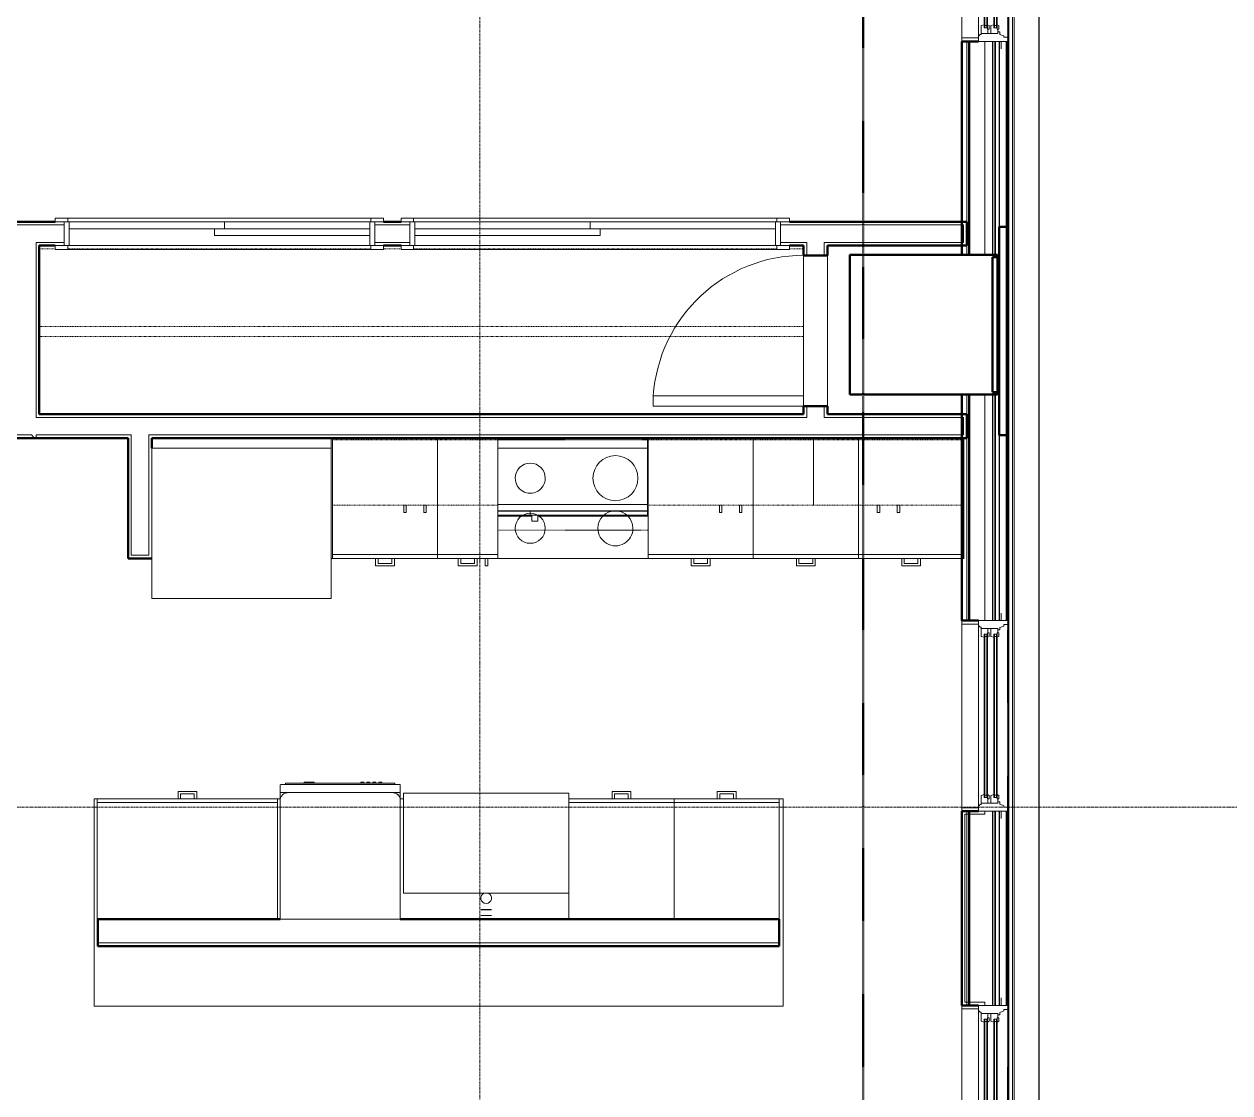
# Model space of a CAD drawing. Header units: inches. Extents: x -4235 to -464, y 9767 to 12347.
# Drawn here: x -2264.3 to -2023.7, y 10110.2 to 10323.4 of the extents above; entities that cross this region are included whole.
import ezdxf

# ---------------------------------------------------------------- set-up
doc = ezdxf.new("R2010")
doc.units = ezdxf.units.IN
doc.header["$MEASUREMENT"] = 0
for name, pattern in [('Dash', [0.25, 0.125, -0.125]), ('Dash 1_16_', [0.125, 0.0625, -0.0625]), ('Grid Line 1_2_', [0.875, 0.5, -0.125, 0.125, -0.125]), ('Overhead', [0.15625, 0.09375, -0.0625])]:
    doc.linetypes.add(name, pattern=pattern)
for name, color, linetype, lineweight in [('0-1', 7, 'Continuous', 5), ('0-2', 10, 'Continuous', 9), ('A-DOOR-1', 10, 'Continuous', 9), ('A-DOOR-2', 50, 'Continuous', 20), ('A-DOOR-FRAM-1', 10, 'Continuous', 9), ('A-GENM', 5, 'Continuous', 9), ('A-GENM-4', 5, 'Continuous', 50), ('A-GLAZ-1', 151, 'Continuous', 9), ('A-GLAZ-2', 151, 'Continuous', 20), ('A-GLAZ-3', 151, 'Continuous', 50), ('A-WALL', 113, 'Continuous', 13), ('A-WALL-1', 7, 'Continuous', 50), ('A-WALL-2', 250, 'Continuous', 13), ('A-WALL-3', 10, 'Continuous', 9), ('A-WALL-4', 254, 'Continuous', 9), ('A-WALL-5', 113, 'Continuous', 9), ('A-WALL-6', 113, 'Continuous', 50), ('C-PROP-LINE-1', 91, 'Dash 1_16_', 50), ('P-SANR-FIXT-1', 10, 'Continuous', 9), ('P-SANR-FIXT-2', 254, 'Continuous', 9), ('Q-CASE-1', 254, 'Continuous', 9), ('Q-CASE-2', 10, 'Continuous', 9), ('Q-CASE-3', 254, 'Dash', 9), ('Q-CASE-4', 10, 'Dash', 9), ('Q-CASE-HDLN-1', 10, 'Dash', 9), ('Q-CASE-HDLN-2', 254, 'Dash', 9), ('Q-SPCQ-1', 10, 'Continuous', 9), ('Q-SPCQ-2', 91, 'Overhead', 9), ('S-GRID-1', 1, 'Grid Line 1_2_', 9)]:
    doc.layers.add(name, color=color, linetype=linetype, lineweight=lineweight)

# ---------------------------------------------------------------- blocks, each defined once
blk = doc.blocks.new('SWING - SINGLE - FLUSH - 30_ x 70_ - MAGIC PAK DOOR - ACOUSTICAL SEAL - IN CLOSET-3199408-BACKGROUND - RCP - 3RD FLOOR')
at = {"layer": 'A-DOOR-1'}
blk.add_arc((15, -2.375), 30.067, 180, 266.18593, dxfattribs=at)
at = {"layer": 'A-DOOR-2'}
for p, q in [((13, -2.375), (13, -32.375)), ((15, -2.375), (13, -2.375)), ((15, -2.375), (15, -32.375)), ((15, -32.375), (13, -32.375))]:
    blk.add_line(p, q, dxfattribs=at)
blk = doc.blocks.new('SLIDING - FLUSH - 6-0 x 6-8-3203588-BACKGROUND - RCP - 3RD FLOOR')
at = {"layer": 'A-DOOR-1'}
for p, q in [((-38.75, 2.5), (-38.75, 3.25)), ((-36.25, 3.25), (-38.75, 3.25)), ((-38.75, 2.5), (-36.25, 2.5)), ((36.25, 3.25), (-36.25, 3.25)), ((-36.25, 3.25), (-36.25, 2.5)), ((36.25, 2.5), (36.25, 3.25)), ((36.25, 3.25), (38.75, 3.25)), ((38.75, 2.5), (36.25, 2.5)), ((38.75, 3.25), (38.75, 2.5)), ((36, 0.5), (-1, 0.5)), ((-1, 0.5), (-1, -0.875)), ((36, 0.5), (36, -0.875)), ((-38.75, -3), (-38.75, -2.25)), ((-36.25, -2.25), (-38.75, -2.25)), ((-36.25, -2.25), (-36.25, -3)), ((1, -0.875), (-36, -0.875)), ((-36, -0.875), (-36, -2.25)), ((-36, -2.25), (1, -2.25)), ((-1, -0.875), (36, -0.875)), ((1, -0.875), (1, -2.25)), ((36.25, -2.25), (38.75, -2.25)), ((36.25, -3), (36.25, -2.25)), ((38.75, -2.25), (38.75, -3)), ((-38.75, -3), (-36.25, -3)), ((-36.25, -3), (36.25, -3)), ((38.75, -3), (36.25, -3))]:
    blk.add_line(p, q, dxfattribs=at)
at = {"layer": 'A-DOOR-FRAM-1'}
for p, q in [((-37, -2.25), (-37, 2.5)), ((-36, 2.5), (-37, 2.5)), ((36, 2.5), (-36, 2.5)), ((-36, 2.5), (-36, -2.25)), ((36, -2.25), (36, 2.5)), ((36, 2.5), (37, 2.5)), ((37, 2.5), (37, -2.25)), ((-37, -2.25), (-36, -2.25)), ((1, -2.25), (36, -2.25)), ((37, -2.25), (36, -2.25))]:
    blk.add_line(p, q, dxfattribs=at)
blk = doc.blocks.new('OD_CW_Closet - OD_CW_Closet-3210590-BACKGROUND - RCP - 3RD FLOOR')
at = {"layer": 'Q-CASE-HDLN-1'}
for p, q in [((0.74, 22.35), (0.74, -7.65)), ((0.74, 8.5), (153.3, 8.5)), ((0.74, 6.5), (153.3, 6.5)), ((0.74, -9), (3.59, -9)), ((6.09, -9), (78.59, -9)), ((81.09, -9), (84.59, -9)), ((87.09, -9), (147.59, -9)), ((150.09, -9), (153.3, -9))]:
    blk.add_line(p, q, dxfattribs=at)
at = {"layer": 'Q-CASE-HDLN-2'}
for p, q in [((153.3, 24), (0.74, 24)), ((0.74, 24), (0.74, 22.35)), ((153.3, -9), (153.3, 24)), ((0.74, -7.65), (0.74, -9))]:
    blk.add_line(p, q, dxfattribs=at)
blk = doc.blocks.new('SLIDING - FLUSH - 5-0 x 6-8-3203585-BACKGROUND - RCP - 3RD FLOOR')
at = {"layer": 'A-DOOR-1'}
for p, q in [((-32.75, 2.25), (-32.75, 3)), ((-30.25, 3), (-32.75, 3)), ((30.25, 3), (-30.25, 3)), ((-30.25, 3), (-30.25, 2.25)), ((30.25, 2.25), (30.25, 3)), ((30.25, 3), (32.75, 3)), ((32.75, 3), (32.75, 2.25)), ((-32.75, 2.25), (-30.25, 2.25)), ((1, 2.25), (-30, 2.25)), ((-30, 2.25), (-30, 0.88)), ((-30, 0.88), (1, 0.88)), ((30, 0.88), (-1, 0.88)), ((-1, 0.88), (-1, -0.5)), ((1, 2.25), (1, 0.88)), ((30, 0.88), (30, -0.5)), ((32.75, 2.25), (30.25, 2.25)), ((-1, -0.5), (30, -0.5)), ((-32.75, -3.25), (-32.75, -2.5)), ((-30.25, -2.5), (-32.75, -2.5)), ((-32.75, -3.25), (-30.25, -3.25)), ((-30.25, -2.5), (-30.25, -3.25)), ((-30.25, -3.25), (30.25, -3.25)), ((30.25, -2.5), (32.75, -2.5)), ((30.25, -3.25), (30.25, -2.5)), ((32.75, -3.25), (30.25, -3.25)), ((32.75, -2.5), (32.75, -3.25))]:
    blk.add_line(p, q, dxfattribs=at)
at = {"layer": 'A-DOOR-FRAM-1'}
for p, q in [((-30, 2.25), (-31, 2.25)), ((-31, -2.5), (-31, 2.25)), ((-30, 2.25), (-30, -2.5)), ((30, 2.25), (1, 2.25)), ((30, -2.5), (30, 2.25)), ((30, 2.25), (31, 2.25)), ((31, 2.25), (31, -2.5)), ((-31, -2.5), (-30, -2.5)), ((-30, -2.5), (30, -2.5)), ((31, -2.5), (30, -2.5))]:
    blk.add_line(p, q, dxfattribs=at)
blk = doc.blocks.new('Refrigerator_-_Side-by-Side_6047 - 36_ X 30_-1372843-BACKGROUND - RCP - 3RD FLOOR')
at = {"layer": 'Q-SPCQ-1'}
for p, q in [((-17.88, 15.58), (17.87, 15.58)), ((-17.88, -14.42), (-17.88, 15.58)), ((17.87, 15.58), (17.87, -14.42)), ((17.87, -14.42), (-17.88, -14.42))]:
    blk.add_line(p, q, dxfattribs=at)
blk = doc.blocks.new('Range - 24_ x 30_-2806124-BACKGROUND - RCP - 3RD FLOOR')
at = {"layer": 'Q-SPCQ-1'}
blk.add_line((0, -22), (30, -22), dxfattribs=at)
for centre, radius, start, end in [((6.5, -6), 3.5, 360, 180), ((23.5, -6), 3, 0, 180), ((6.5, -6), 3.5, 180, 0), ((23.5, -6), 3, 180, 0), ((6.5, -16), 4.5, 0, 180), ((23.5, -16), 3, 360, 180), ((6.5, -16), 4.5, 180, 0), ((23.5, -16), 3, 180, 0)]:
    blk.add_arc(centre, radius, start, end, dxfattribs=at)
blk = doc.blocks.new('Single Door 1 Drawer 211 - 211 Base Cabinet Single Door1 Drawer 12_-2706434-BACKGROUND - RCP - 3RD FLOOR')
at = {"layer": 'Q-CASE-2'}
for p, q in [((-11.26, -23.25), (-11.26, 0)), ((-11.26, 0), (0.74, 0)), ((0.74, 0), (0.74, -23.25)), ((-11.26, -23.25), (-11.26, -24)), ((0.74, -23.25), (-11.26, -23.25)), ((-11.26, -24), (0.74, -24)), ((-6.64, -24), (-7.14, -24)), ((-7.14, -25.5), (-7.14, -24)), ((-6.64, -25), (-6.64, -24)), ((-3.89, -25), (-3.89, -24)), ((-3.89, -24), (-3.39, -24)), ((-3.39, -24), (-3.39, -25.5)), ((-1.27, -24), (-1.76, -24)), ((-1.76, -24), (-1.76, -25.5)), ((-1.27, -25.5), (-1.27, -24)), ((0.74, -24), (0.74, -23.25)), ((-3.39, -25.5), (-7.14, -25.5)), ((-6.64, -25), (-3.89, -25)), ((-1.76, -25.5), (-1.27, -25.5))]:
    blk.add_line(p, q, dxfattribs=at)
blk = doc.blocks.new('Base Cabinet 4 Drawer 254 - Base Cabinet 4 Drawer 254 21_-2556168-BACKGROUND - RCP - 3RD FLOOR')
at = {"layer": 'Q-CASE-2'}
for p, q in [((-9.76, -23.25), (-9.76, 0)), ((-9.76, 0), (11.24, 0)), ((11.24, 0), (11.24, -23.25)), ((-9.76, -23.25), (-9.76, -24)), ((11.24, -23.25), (-9.76, -23.25)), ((-9.76, -24), (11.24, -24)), ((-0.64, -24), (-1.14, -24)), ((-1.14, -25.5), (-1.14, -24)), ((-0.64, -25), (-0.64, -24)), ((2.11, -25), (2.11, -24)), ((2.11, -24), (2.61, -24)), ((2.61, -24), (2.61, -25.5)), ((11.24, -24), (11.24, -23.25)), ((2.61, -25.5), (-1.14, -25.5)), ((-0.64, -25), (2.11, -25))]:
    blk.add_line(p, q, dxfattribs=at)
blk = doc.blocks.new('Base Cabinet 3 Drawer 230 - Base Cabinet 3 Drawer 230 21_-2554957-BACKGROUND - RCP - 3RD FLOOR')
at = {"layer": 'Q-CASE-2'}
for p, q in [((-9.76, -23.25), (-9.76, 0)), ((-9.76, 0), (11.24, 0)), ((11.24, 0), (11.24, -23.25)), ((-9.76, -23.25), (-9.76, -24)), ((11.24, -23.25), (-9.76, -23.25)), ((-9.76, -24), (11.24, -24)), ((-0.64, -24), (-1.14, -24)), ((-1.14, -25.5), (-1.14, -24)), ((-0.64, -25), (-0.64, -24)), ((2.11, -25), (2.11, -24)), ((2.11, -24), (2.61, -24)), ((2.61, -24), (2.61, -25.5)), ((11.24, -24), (11.24, -23.25)), ((2.61, -25.5), (-1.14, -25.5)), ((-0.64, -25), (2.11, -25))]:
    blk.add_line(p, q, dxfattribs=at)
blk = doc.blocks.new('300 Series Wall Hung Cabinet_302 - 33_ X 36_-2610278-BACKGROUND - RCP - 3RD FLOOR')
at = {"layer": 'Q-CASE-1'}
for p, q in [((-1.76, 14.69), (-2.25, 14.69)), ((-2.25, 14.69), (-2.25, 13.19)), ((-1.76, 13.19), (-1.76, 14.69)), ((2.24, 14.69), (1.75, 14.69)), ((1.75, 14.69), (1.75, 13.19)), ((2.24, 13.19), (2.24, 14.69)), ((-2.25, 13.19), (-1.76, 13.19)), ((1.75, 13.19), (2.24, 13.19))]:
    blk.add_line(p, q, dxfattribs=at)
at = {"layer": 'Q-CASE-3'}
for p, q in [((-16.5, 0.19), (-16.5, 13.19)), ((-16.5, 13.19), (16.5, 13.19)), ((16.5, 13.19), (16.5, 0.19))]:
    blk.add_line(p, q, dxfattribs=at)
at = {"layer": 'Q-CASE-4'}
blk.add_line((16.5, 0.19), (-16.5, 0.19), dxfattribs=at)
blk = doc.blocks.new('300 Series Wall Hung Cabinet_302 - 30_ X 36_-V19-BACKGROUND - RCP - 3RD FLOOR')
at = {"layer": 'Q-CASE-1'}
for p, q in [((-1.76, -13.19), (-2.25, -13.19)), ((-2.25, -13.19), (-2.25, -14.69)), ((-1.76, -14.69), (-1.76, -13.19)), ((2.24, -13.19), (1.75, -13.19)), ((1.75, -13.19), (1.75, -14.69)), ((2.24, -14.69), (2.24, -13.19)), ((-2.25, -14.69), (-1.76, -14.69)), ((1.75, -14.69), (2.24, -14.69))]:
    blk.add_line(p, q, dxfattribs=at)
at = {"layer": 'Q-CASE-3'}
for p, q in [((-15, -0.19), (-15, -13.19)), ((15, -13.19), (15, -0.19)), ((-15, -13.19), (14.6, -13.19))]:
    blk.add_line(p, q, dxfattribs=at)
at = {"layer": 'Q-CASE-4'}
for p, q in [((14.6, -0.19), (-15, -0.19)), ((14.98, -0.19), (14.6, -0.19)), ((14.6, -13.19), (14.98, -13.19))]:
    blk.add_line(p, q, dxfattribs=at)
blk = doc.blocks.new('30quot_MicrowaveVent_11166 - 70cm miele oven-V20-BACKGROUND - RCP - 3RD FLOOR')
at = {"layer": 'Q-CASE-1'}
for p, q in [((7.69, 15.6), (-14.2, 15.6)), ((-14.2, 15.6), (-14.2, 15.39)), ((9.18, 15.39), (-14.2, 15.39)), ((-14.2, 15.39), (-14.2, 14.61)), ((-14.2, 14.61), (9.18, 14.61)), ((-14.2, 14.49), (-14.2, 13.23)), ((15.68, 14.49), (-14.2, 14.49)), ((8.88, 16.6), (7.69, 16.6)), ((7.69, 16.55), (7.69, 16.16)), ((7.69, 16.16), (7.69, 15.39)), ((8.88, 15.39), (8.88, 16.55)), ((15.68, 15.6), (8.88, 15.6)), ((9.18, 15.39), (9.18, 14.61)), ((15.68, 15.39), (9.18, 15.39)), ((9.18, 15.39), (9.18, 14.61)), ((9.18, 14.61), (15.68, 14.61)), ((15.68, 15.39), (15.68, 15.6)), ((15.68, 15.39), (15.68, 14.61)), ((15.68, 13.23), (15.68, 14.49)), ((-14.2, 13.23), (-14.2, 0.38)), ((-14.2, 13.23), (15.68, 13.23)), ((15.68, 0.38), (15.68, 13.23))]:
    blk.add_line(p, q, dxfattribs=at)
at = {"layer": 'Q-CASE-2'}
for p, q in [((-14.2, 0.38), (-14.2, 0)), ((-14.2, 0), (15.68, 0)), ((15.68, 0), (15.68, 0.38))]:
    blk.add_line(p, q, dxfattribs=at)
blk = doc.blocks.new('Dishwasher_15404 - 34_ counter-2817256-BACKGROUND - RCP - 3RD FLOOR')
at = {"layer": 'Q-SPCQ-1'}
for p, q in [((0, -24), (0, 0)), ((0, 0), (23.68, 0)), ((23.68, 0), (25.25, 0)), ((25.25, 0), (26.68, 0)), ((25.25, 0), (25.25, -1.57)), ((25.25, -1.57), (25.25, -22.43)), ((26.87, -0.2), (26.87, -23.8)), ((27.12, -1.09), (26.87, -1.09)), ((27.12, -2.61), (27.12, -1.09)), ((27.12, -3.81), (27.12, -2.61)), ((27.12, -20.19), (27.12, -3.81)), ((27.37, -4.82), (27.12, -4.82)), ((27.12, -6.79), (27.37, -6.79)), ((27.37, -5.81), (27.37, -4.82)), ((27.37, -6.79), (27.37, -5.81)), ((27.37, -16.15), (27.12, -16.15)), ((27.37, -16.74), (27.12, -16.74)), ((27.37, -16.74), (27.37, -16.15)), ((27.37, -17.33), (27.12, -17.33)), ((27.37, -17.92), (27.12, -17.92)), ((27.37, -18.51), (27.12, -18.51)), ((27.37, -19.1), (27.12, -19.1)), ((27.37, -17.92), (27.37, -17.33)), ((27.37, -19.1), (27.37, -18.51)), ((27.37, -19.69), (27.12, -19.69)), ((27.12, -21.39), (27.12, -20.19)), ((27.37, -20.28), (27.12, -20.28)), ((27.12, -22.91), (27.12, -21.39)), ((27.37, -20.28), (27.37, -19.69)), ((23.68, -24), (0, -24)), ((25.25, -24), (23.68, -24)), ((25.25, -22.43), (25.25, -24)), ((26.68, -24), (25.25, -24)), ((27.12, -22.91), (26.87, -22.91))]:
    blk.add_line(p, q, dxfattribs=at)
for centre, radius, start, end in [((26.68, -0.2), 0.197, 15, 90), ((26.68, -0.2), 0.197, 0, 90), ((23.68, -1.57), 1.57, 0, 90), ((23.68, -1.57), 1.57, 32.077, 42.3359), ((23.68, -1.57), 1.57, 17.8182, 27.5266), ((23.68, -1.57), 1.57, 0, 13.6425), ((23.68, -22.43), 1.57, 270, 0), ((23.68, -22.43), 1.57, 317.6641, 327.923), ((23.68, -22.43), 1.57, 332.4734, 342.1818), ((23.68, -22.43), 1.57, 346.3575, 0), ((26.68, -23.8), 0.197, 270, 0)]:
    blk.add_arc(centre, radius, start, end, dxfattribs=at)
blk = doc.blocks.new('Base Cabinet 3 Drawer 230 - Base Cabinet 3 Drawer 230 36_-2567957-BACKGROUND - RCP - 3RD FLOOR')
at = {"layer": 'Q-CASE-2'}
for p, q in [((-17.26, -23.25), (-17.26, 0)), ((-17.26, 0), (18.74, 0)), ((18.74, 0), (18.74, -23.25)), ((-17.26, -23.25), (-17.26, -24)), ((18.74, -23.25), (-17.26, -23.25)), ((-17.26, -24), (18.74, -24)), ((-0.64, -24), (-1.14, -24)), ((-1.14, -25.5), (-1.14, -24)), ((-0.64, -25), (-0.64, -24)), ((2.11, -25), (2.11, -24)), ((2.11, -24), (2.61, -24)), ((2.61, -24), (2.61, -25.5)), ((18.74, -24), (18.74, -23.25)), ((2.61, -25.5), (-1.14, -25.5)), ((-0.64, -25), (2.11, -25))]:
    blk.add_line(p, q, dxfattribs=at)
blk = doc.blocks.new('kitchen_faucet_14143 - kitchen_faucet_14143-V24-BACKGROUND - RCP - 3RD FLOOR')
at = {"layer": 'P-SANR-FIXT-2'}
for p, q in [((2.26, -1.08), (2.26, 1.08)), ((2.34, 1.08), (2.34, 0.77)), ((2.34, 0.77), (2.34, -0.77)), ((3.44, -1.08), (3.44, 1.08)), ((2.34, -0.77), (2.34, -1.08))]:
    blk.add_line(p, q, dxfattribs=at)
at = {"layer": 'P-SANR-FIXT-2', "flags": 128}
blk.add_lwpolyline([(-0.92, -0.6), (-0.96, -0.61), (-1, -0.63)], dxfattribs=at)
at = {"layer": 'P-SANR-FIXT-2'}
for start, end in [(0, 159.9003), (200.0997, 360)]:
    blk.add_arc((0, 0), 1.08, start, end, dxfattribs=at)
blk = doc.blocks.new('Stainless Steel Farmhous Kitchen Sink - Stainless Steel Farmhous Kitchen Sink-2443921-BACKGROUND - RCP - 3RD FLOOR')
at = {"layer": 'P-SANR-FIXT-1'}
for p, q in [((-33, -22.2), (-33, -2.25)), ((-33, -2.25), (0, -2.25)), ((0, -2.25), (0, -22.2)), ((0, -22.2), (-33, -22.2))]:
    blk.add_line(p, q, dxfattribs=at)
blk = doc.blocks.new('300 Series Wall Hung Cabinet_302 - 33_ X 36_-2610350-BACKGROUND - RCP - 3RD FLOOR')
at = {"layer": 'Q-CASE-1'}
for p, q in [((-1.76, -13.19), (-2.25, -13.19)), ((-2.25, -13.19), (-2.25, -14.69)), ((-1.76, -14.69), (-1.76, -13.19)), ((2.24, -13.19), (1.75, -13.19)), ((1.75, -13.19), (1.75, -14.69)), ((2.24, -14.69), (2.24, -13.19)), ((-2.25, -14.69), (-1.76, -14.69)), ((1.75, -14.69), (2.24, -14.69))]:
    blk.add_line(p, q, dxfattribs=at)
at = {"layer": 'Q-CASE-3'}
for p, q in [((-16.5, -0.19), (-16.5, -13.19)), ((16.5, -13.19), (16.5, -0.19)), ((-16.5, -13.19), (16.5, -13.19))]:
    blk.add_line(p, q, dxfattribs=at)
at = {"layer": 'Q-CASE-4'}
blk.add_line((16.5, -0.19), (-16.5, -0.19), dxfattribs=at)
blk = doc.blocks.new('Range_Hood_386 - 30_ Wide-2820354-BACKGROUND - RCP - 3RD FLOOR')
at = {"layer": 'Q-SPCQ-2'}
for p, q in [((15, 6), (-15, 6)), ((-15, 6), (-15, -12)), ((15, -12), (15, 6)), ((-15, -12), (15, -12))]:
    blk.add_line(p, q, dxfattribs=at)
blk = doc.blocks.new('CTR - 1st Phase - Unit Layouts_rvt-1-BACKGROUND - RCP - 3RD FLOOR')
at = {"layer": 'A-WALL-1'}
for p, q in [((-2304.48, 10283.97), (-2258.07, 10283.97)), ((-2192.57, 10283.97), (-2189.07, 10283.97)), ((-2111.57, 10283.97), (-2076.17, 10283.97)), ((-2076.17, 10283.97), (-2076.17, 10283.35)), ((-2076.17, 10283.35), (-2076.17, 10279.85)), ((-2258.07, 10279.22), (-2261.29, 10279.22)), ((-2261.29, 10279.22), (-2261.29, 10245.57)), ((-2189.07, 10279.22), (-2192.57, 10279.22)), ((-2108.72, 10279.22), (-2111.57, 10279.22)), ((-2108.72, 10277.22), (-2108.72, 10279.22)), ((-2076.17, 10279.22), (-2103.97, 10279.22)), ((-2103.97, 10279.22), (-2103.97, 10277.22)), ((-2076.17, 10279.85), (-2076.17, 10279.22)), ((-2103.97, 10277.22), (-2108.72, 10277.22)), ((-2108.72, 10245.57), (-2108.72, 10247.22)), ((-2108.72, 10247.22), (-2103.97, 10247.22)), ((-2103.97, 10247.22), (-2103.97, 10245.57)), ((-2261.29, 10245.57), (-2108.72, 10245.57)), ((-2103.97, 10245.57), (-2076.17, 10245.57)), ((-2076.17, 10245.57), (-2076.17, 10244.95)), ((-2076.17, 10244.95), (-2076.17, 10241.45)), ((-2076.17, 10241.45), (-2076.17, 10240.82)), ((-2243.53, 10240.82), (-2268.05, 10240.82)), ((-2243.53, 10216.82), (-2243.53, 10240.82)), ((-2076.17, 10240.82), (-2238.78, 10240.82)), ((-2238.78, 10240.82), (-2238.78, 10238.82)), ((-2242.9, 10216.82), (-2243.53, 10216.82)), ((-2239.4, 10216.82), (-2242.9, 10216.82)), ((-2238.78, 10216.82), (-2239.4, 10216.82)), ((-2249.58, 10139.45), (-2249.58, 10144.82)), ((-2249.58, 10144.82), (-2213.21, 10144.82)), ((-2189.21, 10144.82), (-2113.58, 10144.82)), ((-2113.58, 10144.82), (-2113.58, 10139.45)), ((-2113.58, 10139.45), (-2249.58, 10139.45))]:
    blk.add_line(p, q, dxfattribs=at)
at = {"layer": 'A-WALL-2'}
for p, q in [((-2256.32, 10283.35), (-2303.86, 10283.35)), ((-2187.32, 10283.35), (-2194.32, 10283.35)), ((-2076.8, 10283.35), (-2113.32, 10283.35)), ((-2076.8, 10283.35), (-2076.8, 10279.85)), ((-2256.32, 10279.85), (-2261.91, 10279.85)), ((-2261.91, 10279.85), (-2261.91, 10279.22)), ((-2261.91, 10279.22), (-2261.91, 10245.57)), ((-2187.32, 10279.85), (-2194.32, 10279.85)), ((-2108.1, 10279.85), (-2113.32, 10279.85)), ((-2108.1, 10279.85), (-2108.1, 10279.22)), ((-2108.1, 10279.22), (-2108.1, 10277.22)), ((-2076.8, 10279.85), (-2104.6, 10279.85)), ((-2104.6, 10279.85), (-2104.6, 10279.22)), ((-2104.6, 10279.22), (-2104.6, 10277.22)), ((-2108.1, 10247.22), (-2108.1, 10245.57)), ((-2104.6, 10247.22), (-2104.6, 10245.57)), ((-2261.91, 10245.57), (-2261.91, 10244.95)), ((-2250.56, 10244.95), (-2261.91, 10244.95)), ((-2108.1, 10244.95), (-2250.56, 10244.95)), ((-2108.1, 10245.57), (-2108.1, 10244.95)), ((-2104.6, 10245.57), (-2104.6, 10244.95)), ((-2076.8, 10244.95), (-2104.6, 10244.95)), ((-2076.8, 10244.95), (-2076.8, 10241.45)), ((-2262.84, 10241.45), (-2267.79, 10241.45)), ((-2262.84, 10241.45), (-2262.22, 10240.82)), ((-2247.06, 10241.45), (-2261.91, 10241.45)), ((-2261.91, 10240.82), (-2261.91, 10241.45)), ((-2242.9, 10241.45), (-2247.06, 10241.45)), ((-2242.9, 10241.45), (-2242.9, 10240.82)), ((-2076.8, 10241.45), (-2239.4, 10241.45)), ((-2239.4, 10241.45), (-2239.4, 10240.82)), ((-2242.9, 10240.82), (-2242.9, 10217.45)), ((-2239.4, 10240.82), (-2239.4, 10217.45)), ((-2239.4, 10217.45), (-2242.9, 10217.45)), ((-2249.58, 10140.07), (-2113.58, 10140.07))]:
    blk.add_line(p, q, dxfattribs=at)
at = {"layer": 'A-WALL-3'}
for p, q in [((-2256.32, 10279.22), (-2256.32, 10283.97)), ((-2194.32, 10279.22), (-2194.32, 10283.97)), ((-2187.32, 10283.97), (-2187.32, 10279.22)), ((-2113.32, 10283.97), (-2113.32, 10279.22)), ((-2108.72, 10277.22), (-2108.72, 10247.22)), ((-2103.97, 10247.22), (-2103.97, 10277.22)), ((-2261.91, 10240.82), (-2262.22, 10240.82))]:
    blk.add_line(p, q, dxfattribs=at)
at = {"layer": 'A-WALL-4'}
for p, q in [((-2108.72, 10277.22), (-2103.97, 10277.22)), ((-2103.97, 10247.22), (-2108.72, 10247.22)), ((-2249.58, 10144.82), (-2249.58, 10139.45)), ((-2249.58, 10144.82), (-2213.21, 10144.82)), ((-2189.21, 10144.82), (-2113.58, 10144.82)), ((-2113.58, 10144.82), (-2113.58, 10139.45)), ((-2113.58, 10139.45), (-2249.58, 10139.45))]:
    blk.add_line(p, q, dxfattribs=at)
at = {"layer": 'A-WALL-5'}
for p, q in [((-2077.17, 10240.82), (-2203.03, 10240.82)), ((-2203.03, 10240.82), (-2203.03, 10238.82)), ((-2203.03, 10238.82), (-2203.03, 10240.82)), ((-2203.03, 10240.82), (-2077.17, 10240.82)), ((-2076.8, 10240.82), (-2077.17, 10240.82)), ((-2077.17, 10240.82), (-2076.8, 10240.82)), ((-2076.8, 10216.82), (-2076.8, 10240.82)), ((-2076.8, 10240.82), (-2076.8, 10216.82)), ((-2203.03, 10238.82), (-2203.03, 10216.82)), ((-2203.03, 10216.82), (-2194.15, 10216.82)), ((-2194.15, 10216.82), (-2203.03, 10216.82)), ((-2194.15, 10216.82), (-2193.65, 10216.82)), ((-2193.65, 10216.82), (-2190.9, 10216.82)), ((-2190.9, 10216.82), (-2193.65, 10216.82)), ((-2190.9, 10216.82), (-2190.4, 10216.82)), ((-2190.4, 10216.82), (-2177.65, 10216.82)), ((-2177.65, 10216.82), (-2190.4, 10216.82)), ((-2177.65, 10216.82), (-2177.15, 10216.82)), ((-2177.15, 10216.82), (-2174.4, 10216.82)), ((-2174.4, 10216.82), (-2177.15, 10216.82)), ((-2174.4, 10216.82), (-2173.9, 10216.82)), ((-2173.9, 10216.82), (-2172.28, 10216.82)), ((-2172.28, 10216.82), (-2173.9, 10216.82)), ((-2172.28, 10216.82), (-2171.79, 10216.82)), ((-2171.79, 10216.82), (-2131.15, 10216.82)), ((-2131.15, 10216.82), (-2171.79, 10216.82)), ((-2131.15, 10216.82), (-2130.65, 10216.82)), ((-2130.65, 10216.82), (-2127.9, 10216.82)), ((-2127.9, 10216.82), (-2130.65, 10216.82)), ((-2127.9, 10216.82), (-2127.4, 10216.82)), ((-2127.4, 10216.82), (-2110.15, 10216.82)), ((-2110.15, 10216.82), (-2127.4, 10216.82)), ((-2110.15, 10216.82), (-2109.65, 10216.82)), ((-2109.65, 10216.82), (-2106.9, 10216.82)), ((-2106.9, 10216.82), (-2109.65, 10216.82)), ((-2106.9, 10216.82), (-2106.4, 10216.82)), ((-2106.4, 10216.82), (-2089.15, 10216.82)), ((-2089.15, 10216.82), (-2106.4, 10216.82)), ((-2089.15, 10216.82), (-2088.65, 10216.82)), ((-2088.65, 10216.82), (-2085.9, 10216.82)), ((-2085.9, 10216.82), (-2088.65, 10216.82)), ((-2085.9, 10216.82), (-2085.4, 10216.82)), ((-2085.4, 10216.82), (-2077.17, 10216.82)), ((-2077.17, 10216.82), (-2085.4, 10216.82)), ((-2077.17, 10216.82), (-2076.8, 10216.82)), ((-2076.8, 10216.82), (-2077.17, 10216.82)), ((-2233.58, 10168.82), (-2250.33, 10168.82)), ((-2250.33, 10168.82), (-2250.33, 10127.45)), ((-2250.33, 10127.45), (-2250.33, 10168.82)), ((-2250.33, 10168.82), (-2233.58, 10168.82)), ((-2233.08, 10168.82), (-2233.58, 10168.82)), ((-2230.33, 10168.82), (-2233.08, 10168.82)), ((-2233.08, 10168.82), (-2230.33, 10168.82)), ((-2229.83, 10168.82), (-2230.33, 10168.82)), ((-2213.21, 10168.82), (-2229.83, 10168.82)), ((-2229.83, 10168.82), (-2213.21, 10168.82)), ((-2188.58, 10168.82), (-2189.21, 10168.82)), ((-2189.21, 10168.82), (-2188.58, 10168.82)), ((-2146.96, 10168.82), (-2155.58, 10168.82)), ((-2155.58, 10168.82), (-2146.96, 10168.82)), ((-2146.46, 10168.82), (-2146.96, 10168.82)), ((-2143.71, 10168.82), (-2146.46, 10168.82)), ((-2146.46, 10168.82), (-2143.71, 10168.82)), ((-2143.21, 10168.82), (-2143.71, 10168.82)), ((-2125.96, 10168.82), (-2143.21, 10168.82)), ((-2143.21, 10168.82), (-2125.96, 10168.82)), ((-2125.46, 10168.82), (-2125.96, 10168.82)), ((-2122.71, 10168.82), (-2125.46, 10168.82)), ((-2125.46, 10168.82), (-2122.71, 10168.82)), ((-2122.21, 10168.82), (-2122.71, 10168.82)), ((-2112.8, 10168.82), (-2122.21, 10168.82)), ((-2122.21, 10168.82), (-2112.8, 10168.82)), ((-2112.8, 10127.45), (-2112.8, 10168.82)), ((-2112.8, 10168.82), (-2112.8, 10127.45)), ((-2250.33, 10127.45), (-2112.8, 10127.45)), ((-2112.8, 10127.45), (-2250.33, 10127.45))]:
    blk.add_line(p, q, dxfattribs=at)
at = {"layer": '0-2'}
for name, p in [('SLIDING - FLUSH - 5-0 x 6-8-3203585-BACKGROUND - RCP - 3RD FLOOR', (-2225.32, 10281.72)), ('Base Cabinet 3 Drawer 230 - Base Cabinet 3 Drawer 230 21_-2554957-BACKGROUND - RCP - 3RD FLOOR', (-2193.01, 10240.82)), ('Single Door 1 Drawer 211 - 211 Base Cabinet Single Door1 Drawer 12_-2706434-BACKGROUND - RCP - 3RD FLOOR', (-2170.51, 10240.82)), ('Base Cabinet 4 Drawer 254 - Base Cabinet 4 Drawer 254 21_-2556168-BACKGROUND - RCP - 3RD FLOOR', (-2130.01, 10240.82)), ('300 Series Wall Hung Cabinet_302 - 33_ X 36_-2610350-BACKGROUND - RCP - 3RD FLOOR', (-2123.28, 10240.64)), ('Base Cabinet 3 Drawer 230 - Base Cabinet 3 Drawer 230 21_-2554957-BACKGROUND - RCP - 3RD FLOOR', (-2109.01, 10240.82)), ('300 Series Wall Hung Cabinet_302 - 30_ X 36_-V19-BACKGROUND - RCP - 3RD FLOOR', (-2091.78, 10240.64)), ('Base Cabinet 3 Drawer 230 - Base Cabinet 3 Drawer 230 21_-2554957-BACKGROUND - RCP - 3RD FLOOR', (-2088.01, 10240.82))]:
    blk.add_blockref(name, p, dxfattribs=at)
for name, p, rotation in [('SLIDING - FLUSH - 6-0 x 6-8-3203588-BACKGROUND - RCP - 3RD FLOOR', (-2150.32, 10281.72), 180), ('OD_CW_Closet - OD_CW_Closet-3210590-BACKGROUND - RCP - 3RD FLOOR', (-2107.99, 10269.57), 180), ('SWING - SINGLE - FLUSH - 30_ x 70_ - MAGIC PAK DOOR - ACOUSTICAL SEAL - IN CLOSET-3199408-BACKGROUND - RCP - 3RD FLOOR', (-2106.35, 10262.22), 269.9999999998828), ('300 Series Wall Hung Cabinet_302 - 33_ X 36_-2610278-BACKGROUND - RCP - 3RD FLOOR', (-2186.28, 10240.64), 180), ('30quot_MicrowaveVent_11166 - 70cm miele oven-V20-BACKGROUND - RCP - 3RD FLOOR', (-2154.1, 10240.82), 180), ('Range_Hood_386 - 30_ Wide-2820354-BACKGROUND - RCP - 3RD FLOOR', (-2154.78, 10228.45), 180), ('Refrigerator_-_Side-by-Side_6047 - 36_ X 30_-1372843-BACKGROUND - RCP - 3RD FLOOR', (-2220.9, 10224.4), 180), ('Range - 24_ x 30_-2806124-BACKGROUND - RCP - 3RD FLOOR', (-2139.78, 10216.82), 180), ('Dishwasher_15404 - 34_ counter-2817256-BACKGROUND - RCP - 3RD FLOOR', (-2213.21, 10144.82), 90.00000000013462), ('Base Cabinet 3 Drawer 230 - Base Cabinet 3 Drawer 230 36_-2567957-BACKGROUND - RCP - 3RD FLOOR', (-2230.97, 10144.82), 180), ('Stainless Steel Farmhous Kitchen Sink - Stainless Steel Farmhous Kitchen Sink-2443921-BACKGROUND - RCP - 3RD FLOOR', (-2188.58, 10147.78), 180), ('Base Cabinet 3 Drawer 230 - Base Cabinet 3 Drawer 230 21_-2554957-BACKGROUND - RCP - 3RD FLOOR', (-2144.35, 10144.82), 180), ('Base Cabinet 3 Drawer 230 - Base Cabinet 3 Drawer 230 21_-2554957-BACKGROUND - RCP - 3RD FLOOR', (-2123.35, 10144.82), 180), ('kitchen_faucet_14143 - kitchen_faucet_14143-V24-BACKGROUND - RCP - 3RD FLOOR', (-2172.08, 10149.02), 269.999999999997)]:
    blk.add_blockref(name, p, dxfattribs=dict(at, rotation=rotation))
blk = doc.blocks.new('Basic Wall _ EXT - FIBER CEMENT - LARGE - 1hr - ___-2162460-BACKGROUND - RCP - 3RD FLOOR')
at = {"layer": 'A-WALL-5'}
for p, q in [((-2066.71, 9980.19), (-2066.71, 10851.39)), ((-2067.06, 10089.39), (-2067.06, 10742.19)), ((-2067.05, 10089.39), (-2067.05, 10742.19)), ((-2067.05, 10089.39), (-2067.05, 10742.19)), ((-2067.03, 10089.39), (-2067.03, 10742.19)), ((-2067.02, 10089.39), (-2067.02, 10742.19)), ((-2067.02, 10089.39), (-2067.02, 10742.19)), ((-2069.67, 10319.98), (-2069.67, 10282.95)), ((-2069.67, 10282.95), (-2069.67, 10319.98)), ((-2069.64, 10282.95), (-2069.64, 10319.98)), ((-2069.64, 10282.95), (-2069.64, 10319.98)), ((-2069.67, 10282.95), (-2069.67, 10241.43)), ((-2069.67, 10204.4), (-2069.67, 10282.95)), ((-2069.64, 10241.43), (-2069.64, 10282.95)), ((-2069.64, 10241.43), (-2069.64, 10282.95)), ((-2069.67, 10241.43), (-2069.67, 10204.4)), ((-2069.64, 10204.4), (-2069.64, 10241.43)), ((-2069.64, 10204.4), (-2069.64, 10241.43)), ((-2069.67, 10166.38), (-2069.67, 10127.6)), ((-2069.67, 10127.6), (-2069.67, 10166.38)), ((-2069.64, 10127.6), (-2069.64, 10166.38)), ((-2069.64, 10127.6), (-2069.64, 10166.38))]:
    blk.add_line(p, q, dxfattribs=at)
blk = doc.blocks.new('Basic Wall _ EXT - FIBER CEMENT - SMALL - 1hr - ___-2145934-BACKGROUND - RCP - 3RD FLOOR')
at = {"layer": 'A-WALL-5'}
for p, q in [((-2061.81, 10857.87), (-2061.81, 9973.7)), ((-2061.81, 9973.7), (-2061.81, 10857.87)), ((-2061.73, 9973.63), (-2061.73, 10857.95)), ((-2061.73, 9973.63), (-2061.73, 10857.95)), ((-2067.84, 10089.39), (-2067.84, 10742.19)), ((-2067.77, 10089.39), (-2067.77, 10742.19)), ((-2075.83, 10319.98), (-2075.83, 10277.39)), ((-2075.83, 10277.39), (-2075.83, 10319.98)), ((-2075.62, 10277.39), (-2075.62, 10319.98)), ((-2075.62, 10277.39), (-2075.62, 10319.98)), ((-2075.54, 10277.39), (-2075.54, 10319.98)), ((-2075.54, 10277.39), (-2075.54, 10319.98)), ((-2070.72, 10277.39), (-2070.72, 10319.98)), ((-2070.72, 10277.39), (-2070.72, 10319.98)), ((-2068.29, 10282.95), (-2068.29, 10319.98)), ((-2068.29, 10282.95), (-2068.29, 10319.98)), ((-2068.22, 10318.93), (-2068.22, 10319.98)), ((-2068.22, 10282.95), (-2068.22, 10318.93)), ((-2068.29, 10241.43), (-2068.29, 10282.95)), ((-2068.29, 10241.43), (-2068.29, 10282.95)), ((-2068.22, 10241.43), (-2068.22, 10282.95)), ((-2075.83, 10249.51), (-2075.83, 10204.4)), ((-2075.83, 10204.4), (-2075.83, 10249.51)), ((-2075.62, 10204.4), (-2075.62, 10249.51)), ((-2075.62, 10204.4), (-2075.62, 10249.51)), ((-2075.54, 10204.4), (-2075.54, 10249.51)), ((-2075.54, 10204.4), (-2075.54, 10249.51)), ((-2070.72, 10204.4), (-2070.72, 10249.51)), ((-2070.72, 10204.4), (-2070.72, 10249.51)), ((-2068.29, 10204.4), (-2068.29, 10241.43)), ((-2068.29, 10204.4), (-2068.29, 10241.43)), ((-2068.22, 10204.4), (-2068.22, 10241.43)), ((-2075.83, 10166.38), (-2075.83, 10127.6)), ((-2075.83, 10127.6), (-2075.83, 10166.38)), ((-2075.62, 10127.6), (-2075.62, 10166.38)), ((-2075.62, 10127.6), (-2075.62, 10166.38)), ((-2075.54, 10127.6), (-2075.54, 10166.38)), ((-2075.54, 10127.6), (-2075.54, 10166.38)), ((-2070.72, 10127.6), (-2070.72, 10166.38)), ((-2070.72, 10127.6), (-2070.72, 10166.38)), ((-2068.29, 10127.6), (-2068.29, 10166.38)), ((-2068.29, 10127.6), (-2068.29, 10166.38)), ((-2068.22, 10127.6), (-2068.22, 10166.38))]:
    blk.add_line(p, q, dxfattribs=at)
blk = doc.blocks.new('Perforated Panel at Magic-Pak - hvac panel - 3rd floor-2657949-BACKGROUND - RCP - 3RD FLOOR')
at = {"layer": 'A-GLAZ-3'}
for p, q in [((-19.01, 4.62), (19.01, 4.62)), ((-19.01, 4.56), (-19.01, 4.62)), ((19.01, 4.56), (-19.01, 4.56)), ((19.01, 4.62), (19.01, 4.56))]:
    blk.add_line(p, q, dxfattribs=at)
blk = doc.blocks.new('Window-Double_Hung-Andersen-400_Series-Tilt_Wash - DOUBLE HUNG - COTTAGE - 3RD FLOOR-2888628-BACKGROUND - RCP - 3RD FLOOR')
at = {"layer": 'A-GLAZ-1'}
for p, q in [((-15.7, 2.44), (15.7, 2.44)), ((-16.29, 2.31), (-15.7, 2.31)), ((-16.29, 1.94), (-15.7, 1.94)), ((-16.29, 0.38), (-15.7, 0.38)), ((-15.82, 2.31), (-15.82, 1.94)), ((-15.82, 0.38), (-15.82, 0)), ((-15.7, 2.31), (15.7, 2.31)), ((-15.7, 1.94), (15.7, 1.94)), ((-15.7, 1.81), (15.7, 1.81)), ((-15.7, 0.5), (15.7, 0.5)), ((-15.7, 0.38), (15.7, 0.38)), ((-15.7, 0), (15.7, 0)), ((16.29, 2.31), (15.7, 2.31)), ((16.29, 1.94), (15.7, 1.94)), ((16.29, 0.38), (15.7, 0.38)), ((15.82, 2.31), (15.82, 1.94)), ((15.82, 0.38), (15.82, 0)), ((18.95, -1.25), (-18.95, -1.25)), ((-18.95, -1.25), (-18.95, -4.63)), ((-18.32, -1.25), (-18.32, -4.63)), ((-16.29, 0), (-15.7, 0)), ((-15.7, -0.13), (15.7, -0.13)), ((16.29, 0), (15.7, 0)), ((18.32, -1.25), (18.32, -4.63)), ((18.95, -4.63), (18.95, -1.25)), ((-19.01, -2.62), (-19.01, -4.12)), ((-19.01, -2.62), (-18.95, -2.62)), ((-19.01, -4.12), (-18.95, -4.12)), ((-18.95, -4.63), (18.95, -4.63)), ((18.95, -2.62), (19.01, -2.62)), ((18.95, -4.12), (19.01, -4.12)), ((19.01, -4.12), (19.01, -2.62))]:
    blk.add_line(p, q, dxfattribs=at)
at = {"layer": 'A-GLAZ-2'}
for p, q in [((-19.01, 3.25), (-20.51, 3.25)), ((19.01, 4.62), (-19.01, 4.62)), ((-19.01, 4.62), (-19.01, -1.25)), ((-18.2, 4.62), (-18.2, 3.81)), ((-18.2, 3.81), (-17.92, 3.81)), ((-17.92, 3.81), (-17.61, 3)), ((-17.61, 3), (-17.14, 3)), ((-17.42, 2.56), (-16.57, 2.56)), ((-17.42, 2.56), (-17.42, -0.75)), ((-17.14, 3), (-17.14, 2.56)), ((-15.86, 2.78), (-16.57, 2.78)), ((-16.57, 2.44), (-16.57, 2.78)), ((-15.7, 2.44), (-16.57, 2.44)), ((-16.29, 2.44), (-16.29, 1.81)), ((-15.86, 2.78), (-15.7, 2.44)), ((15.86, 2.78), (15.7, 2.44)), ((15.7, 2.44), (16.57, 2.44)), ((15.86, 2.78), (16.57, 2.78)), ((16.29, 2.44), (16.29, 1.81)), ((16.57, 2.44), (16.57, 2.78)), ((17.42, 2.56), (16.57, 2.56)), ((17.14, 3), (17.14, 2.56)), ((17.61, 3), (17.14, 3)), ((17.42, 2.56), (17.42, -0.75)), ((17.92, 3.81), (17.61, 3)), ((18.2, 3.81), (17.92, 3.81)), ((18.2, 4.62), (18.2, 3.81)), ((19.01, -1.25), (19.01, 4.62)), ((19.01, 3.25), (20.51, 3.25)), ((-17.42, 1.19), (-15.86, 1.19)), ((-17.42, 0.62), (-16.57, 0.62)), ((-15.86, 0.84), (-16.57, 0.84)), ((-16.57, 0.5), (-16.57, 0.84)), ((-15.7, 0.5), (-16.57, 0.5)), ((-15.7, 1.81), (-16.29, 1.81)), ((-16.29, 0.5), (-16.29, -0.13)), ((-15.86, 1.19), (-15.7, 1.81)), ((-15.86, 0.84), (-15.7, 0.5)), ((15.7, 1.81), (16.29, 1.81)), ((15.86, 1.19), (15.7, 1.81)), ((15.86, 0.84), (15.7, 0.5)), ((15.7, 0.5), (16.57, 0.5)), ((17.42, 1.19), (15.86, 1.19)), ((15.86, 0.84), (16.57, 0.84)), ((16.29, 0.5), (16.29, -0.13)), ((16.57, 0.5), (16.57, 0.84)), ((17.42, 0.62), (16.57, 0.62)), ((-19.01, -1.25), (19.01, -1.25)), ((-17.67, -0.97), (-18, -1.25)), ((-17.67, -0.97), (-17.67, -0.75)), ((-17.67, -0.75), (-15.86, -0.75)), ((-15.7, -0.13), (-16.29, -0.13)), ((-15.86, -0.75), (-15.7, -0.13)), ((15.7, -0.13), (16.29, -0.13)), ((15.86, -0.75), (15.7, -0.13)), ((17.67, -0.75), (15.86, -0.75)), ((17.67, -0.97), (17.67, -0.75)), ((17.67, -0.97), (18, -1.25))]:
    blk.add_line(p, q, dxfattribs=at)
blk = doc.blocks.new('V-Series_EWC4_SPVU_RFA_2015 - 2ND AND 3RD FLOOR-V137-BACKGROUND - RCP - 3RD FLOOR')
at = {"layer": 'A-GENM'}
for p, q in [((-2070.05, 10276.45), (-2070.05, 10276.95)), ((-2070.05, 10249.95), (-2070.05, 10250.45))]:
    blk.add_line(p, q, dxfattribs=at)
at = {"layer": 'A-GENM-4'}
for p, q in [((-2099.49, 10277.39), (-2070.05, 10277.39)), ((-2099.49, 10249.51), (-2099.49, 10277.39)), ((-2071.05, 10276.45), (-2071.05, 10276.95)), ((-2071.05, 10276.95), (-2070.05, 10276.95)), ((-2070.05, 10276.95), (-2071.05, 10276.95)), ((-2071.05, 10276.95), (-2071.05, 10249.95)), ((-2071.05, 10250.45), (-2071.05, 10276.45)), ((-2070.05, 10277.39), (-2070.05, 10276.95)), ((-2070.05, 10276.95), (-2070.05, 10276.45)), ((-2070.05, 10276.45), (-2070.05, 10250.45)), ((-2070.05, 10249.51), (-2099.49, 10249.51)), ((-2071.05, 10249.95), (-2071.05, 10250.45)), ((-2070.05, 10249.95), (-2071.05, 10249.95)), ((-2071.05, 10249.95), (-2070.05, 10249.95)), ((-2070.05, 10250.45), (-2070.05, 10249.95)), ((-2070.05, 10249.95), (-2070.05, 10249.51))]:
    blk.add_line(p, q, dxfattribs=at)
blk = doc.blocks.new('Family - ___-2835860-BACKGROUND - RCP - 3RD FLOOR')
at = {"layer": 'C-PROP-LINE-1'}
blk.add_line((-2067.92, 9980.19), (-2067.92, 10851.39), dxfattribs=at)
blk = doc.blocks.new('Family - ___-2835903-BACKGROUND - RCP - 3RD FLOOR')
at = {"layer": 'C-PROP-LINE-1'}
blk.add_line((-2096.82, 10009.09), (-2096.82, 10822.49), dxfattribs=at)
blk = doc.blocks.new('Family - ___-2835932-BACKGROUND - RCP - 3RD FLOOR')
at = {"layer": 'C-PROP-LINE-1'}
blk.add_line((-2067.92, 9980.19), (-2067.92, 10851.39), dxfattribs=at)

msp = doc.modelspace()

# ---------------------------------------------------------------- linework, layer by layer
at = {"layer": 'A-WALL'}
for p, q in [((-2072.55, 10319.98), (-2072.55, 10277.39)), ((-2071.05, 10319.98), (-2071.05, 10277.39)), ((-2070.42, 10319.98), (-2070.42, 10277.39)), ((-2069.67, 10319.98), (-2069.67, 10282.95)), ((-2068.17, 10319.98), (-2068.17, 10282.95)), ((-2071.05, 10249.51), (-2071.05, 10204.4)), ((-2070.42, 10249.51), (-2070.42, 10204.4)), ((-2069.67, 10241.43), (-2069.67, 10204.4)), ((-2068.17, 10241.43), (-2068.17, 10204.4)), ((-2071.05, 10166.38), (-2071.05, 10127.6)), ((-2070.42, 10166.38), (-2070.42, 10127.6)), ((-2069.67, 10166.38), (-2069.67, 10127.6)), ((-2068.17, 10166.38), (-2068.17, 10127.6))]:
    msp.add_line(p, q, dxfattribs=at)
at = {"layer": 'A-WALL-5'}
for p, q in [((-2077.17, 10320.04), (-2077.17, 10319.98)), ((-2076.17, 10319.98), (-2076.17, 10277.39)), ((-2068.17, 10281.2), (-2068.17, 10243.18)), ((-2076.17, 10249.51), (-2076.17, 10204.4)), ((-2072.55, 10249.51), (-2072.55, 10204.4)), ((-2077.17, 10204.4), (-2077.17, 10204.34)), ((-2077.17, 10127.54), (-2077.17, 10166.44)), ((-2076.55, 10165.75), (-2072.55, 10165.75)), ((-2076.55, 10128.23), (-2076.55, 10165.75)), ((-2076.17, 10166.38), (-2076.17, 10127.6)), ((-2072.55, 10166.38), (-2072.55, 10165.75)), ((-2072.55, 10128.23), (-2076.55, 10128.23)), ((-2072.55, 10128.23), (-2072.55, 10127.6))]:
    msp.add_line(p, q, dxfattribs=at)
at = {"layer": 'A-WALL-6'}
for p, q in [((-2077.17, 10277.39), (-2077.17, 10319.98)), ((-2077.17, 10319.98), (-2073.8, 10319.98)), ((-2067.92, 10319.98), (-2067.92, 10281.2)), ((-2068.17, 10282.95), (-2069.67, 10282.95)), ((-2069.67, 10282.95), (-2069.67, 10241.43)), ((-2068.17, 10281.2), (-2068.17, 10282.95)), ((-2067.92, 10281.2), (-2068.17, 10281.2)), ((-2070.05, 10277.39), (-2077.17, 10277.39)), ((-2070.05, 10249.51), (-2070.05, 10277.39)), ((-2077.17, 10204.4), (-2077.17, 10249.51)), ((-2077.17, 10249.51), (-2070.05, 10249.51)), ((-2069.67, 10241.43), (-2068.17, 10241.43)), ((-2068.17, 10241.43), (-2068.17, 10243.18)), ((-2068.17, 10243.18), (-2067.92, 10243.18)), ((-2067.92, 10243.18), (-2067.92, 10204.4)), ((-2073.8, 10204.4), (-2077.17, 10204.4)), ((-2077.17, 10127.6), (-2077.17, 10166.38)), ((-2077.17, 10166.38), (-2073.8, 10166.38)), ((-2067.92, 10166.38), (-2067.92, 10127.6)), ((-2073.8, 10127.6), (-2077.17, 10127.6))]:
    msp.add_line(p, q, dxfattribs=at)
at = {"layer": 'S-GRID-1'}
for p, q in [((-2173.32, 9836.18), (-2173.32, 12297.95)), ((-464.45, 10167.19), (-4185.7, 10167.19))]:
    msp.add_line(p, q, dxfattribs=at)

# ---------------------------------------------------------------- block references
at = {"layer": '0-1'}
msp.add_blockref('CTR - 1st Phase - Unit Layouts_rvt-1-BACKGROUND - RCP - 3RD FLOOR', (0, 0), dxfattribs=at)
at = {"layer": 'A-GENM'}
msp.add_blockref('V-Series_EWC4_SPVU_RFA_2015 - 2ND AND 3RD FLOOR-V137-BACKGROUND - RCP - 3RD FLOOR', (0, 0), dxfattribs=at)
at = {"layer": 'A-GLAZ-1', "rotation": 269.9999999999999}
for name, p in [('Window-Double_Hung-Andersen-400_Series-Tilt_Wash - DOUBLE HUNG - COTTAGE - 3RD FLOOR-2888628-BACKGROUND - RCP - 3RD FLOOR', (-2072.55, 10338.99)), ('Perforated Panel at Magic-Pak - hvac panel - 3rd floor-2657949-BACKGROUND - RCP - 3RD FLOOR', (-2072.55, 10262.19)), ('Window-Double_Hung-Andersen-400_Series-Tilt_Wash - DOUBLE HUNG - COTTAGE - 3RD FLOOR-2888628-BACKGROUND - RCP - 3RD FLOOR', (-2072.55, 10185.39)), ('Window-Double_Hung-Andersen-400_Series-Tilt_Wash - DOUBLE HUNG - COTTAGE - 3RD FLOOR-2888628-BACKGROUND - RCP - 3RD FLOOR', (-2072.55, 10108.59))]:
    msp.add_blockref(name, p, dxfattribs=at)
at = {"layer": 'A-WALL-5'}
for name in ['Basic Wall _ EXT - FIBER CEMENT - SMALL - 1hr - ___-2145934-BACKGROUND - RCP - 3RD FLOOR', 'Basic Wall _ EXT - FIBER CEMENT - LARGE - 1hr - ___-2162460-BACKGROUND - RCP - 3RD FLOOR']:
    msp.add_blockref(name, (0, 0), dxfattribs=at)
at = {"layer": 'C-PROP-LINE-1'}
for name in ['Family - ___-2835860-BACKGROUND - RCP - 3RD FLOOR', 'Family - ___-2835932-BACKGROUND - RCP - 3RD FLOOR', 'Family - ___-2835903-BACKGROUND - RCP - 3RD FLOOR']:
    msp.add_blockref(name, (0, 0), dxfattribs=at)

doc.saveas('drawing.dxf')
